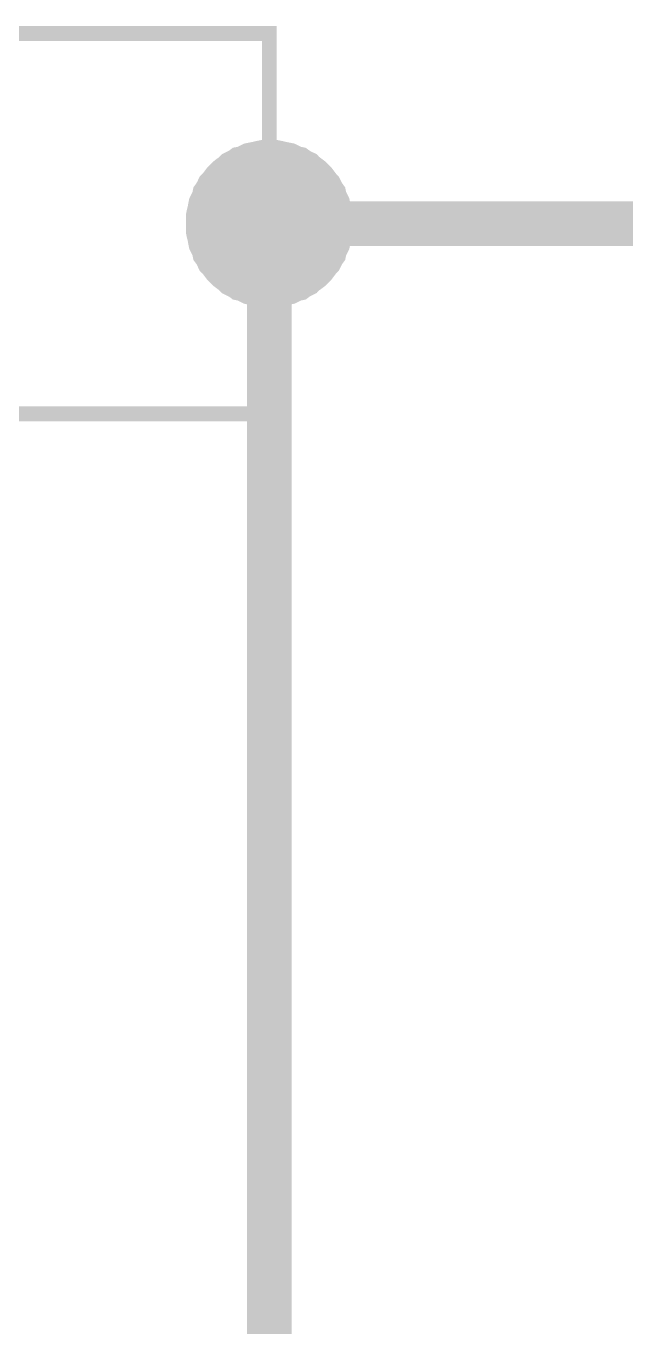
# Model space of a CAD drawing. Header units: millimetres. Extents: x 0 to 9.5, y 0 to 7.5.
# Drawn here: x 6.4359 to 6.5937, y 5.5097 to 5.8519 of the extents above; entities that cross this region are included whole.
import ezdxf

# ---------------------------------------------------------------- set-up
doc = ezdxf.new("R2010")
doc.units = ezdxf.units.MM
doc.header["$MEASUREMENT"] = 0
doc.layers.add('Sheet', color=255, linetype='Continuous')

msp = doc.modelspace()

# ---------------------------------------------------------------- linework, layer by layer
at = {"layer": 'Sheet', "const_width": 0.0039}
for points in [[(5.99982, 5.84994), (5.99982, 5.74987), (6.49988, 5.74987), (6.49988, 5.84994), (5.99982, 5.84994), (5.99982, 5.84994)], [(5.99982, 5.74987), (5.99982, 5.84994), (6.49988, 5.84994), (6.49988, 5.74987), (5.99982, 5.74987)]]:
    msp.add_lwpolyline(points, close=True, dxfattribs=at)
at = {"layer": 'Sheet'}
for points, const_width in [([(6.47987, 5.79991), (6.47987, 5.80095), (6.47987, 5.80199), (6.48008, 5.80304), (6.48029, 5.80387), (6.48049, 5.80491), (6.4807, 5.80595), (6.48112, 5.80679), (6.48154, 5.80762), (6.48174, 5.80866), (6.48237, 5.8095), (6.48279, 5.81033), (6.4832, 5.81117), (6.48383, 5.81179), (6.48445, 5.81263), (6.48508, 5.81346), (6.48571, 5.81408), (6.48633, 5.81471), (6.48716, 5.81534), (6.488, 5.81596), (6.48862, 5.81659), (6.48946, 5.817), (6.49029, 5.81742), (6.49112, 5.81805), (6.49217, 5.81825), (6.493, 5.81867), (6.49383, 5.81909), (6.49488, 5.8193), (6.49592, 5.8195), (6.49675, 5.81971), (6.49779, 5.81992), (6.49884, 5.81992), (6.49988, 5.81992)], 0.0039), ([(6.47987, 5.79991), (6.47987, 5.80095), (6.47987, 5.80199), (6.48008, 5.80304), (6.48029, 5.80387), (6.48049, 5.80491), (6.4807, 5.80595), (6.48112, 5.80679), (6.48154, 5.80762), (6.48174, 5.80866), (6.48237, 5.8095), (6.48279, 5.81033), (6.4832, 5.81117), (6.48383, 5.81179), (6.48445, 5.81263), (6.48508, 5.81346), (6.48571, 5.81408), (6.48633, 5.81471), (6.48716, 5.81534), (6.488, 5.81596), (6.48862, 5.81659), (6.48946, 5.817), (6.49029, 5.81742), (6.49112, 5.81805), (6.49217, 5.81825), (6.493, 5.81867), (6.49383, 5.81909), (6.49488, 5.8193), (6.49592, 5.8195), (6.49675, 5.81971), (6.49779, 5.81992), (6.49884, 5.81992), (6.49988, 5.81992)], 0.0039), ([(6.47987, 5.79991), (6.47987, 5.80095), (6.47987, 5.80199), (6.48008, 5.80304), (6.48029, 5.80387), (6.48049, 5.80491), (6.4807, 5.80595), (6.48112, 5.80679), (6.48154, 5.80762), (6.48174, 5.80866), (6.48237, 5.8095), (6.48279, 5.81033), (6.4832, 5.81117), (6.48383, 5.81179), (6.48445, 5.81263), (6.48508, 5.81346), (6.48571, 5.81408), (6.48633, 5.81471), (6.48716, 5.81534), (6.488, 5.81596), (6.48862, 5.81659), (6.48946, 5.817), (6.49029, 5.81742), (6.49112, 5.81805), (6.49217, 5.81825), (6.493, 5.81867), (6.49383, 5.81909), (6.49488, 5.8193), (6.49592, 5.8195), (6.49675, 5.81971), (6.49779, 5.81992), (6.49884, 5.81992), (6.49988, 5.81992)], 0.0039), ([(6.47987, 5.79991), (6.47987, 5.80095), (6.47987, 5.80199), (6.48008, 5.80304), (6.48029, 5.80387), (6.48049, 5.80491), (6.4807, 5.80595), (6.48112, 5.80679), (6.48154, 5.80762), (6.48174, 5.80866), (6.48237, 5.8095), (6.48279, 5.81033), (6.4832, 5.81117), (6.48383, 5.81179), (6.48445, 5.81263), (6.48508, 5.81346), (6.48571, 5.81408), (6.48633, 5.81471), (6.48716, 5.81534), (6.488, 5.81596), (6.48862, 5.81659), (6.48946, 5.817), (6.49029, 5.81742), (6.49112, 5.81805), (6.49217, 5.81825), (6.493, 5.81867), (6.49383, 5.81909), (6.49488, 5.8193), (6.49592, 5.8195), (6.49675, 5.81971), (6.49779, 5.81992), (6.49884, 5.81992), (6.49988, 5.81992)], 0.0039), ([(6.47987, 5.79991), (6.47987, 5.80095), (6.47987, 5.80199), (6.48008, 5.80304), (6.48029, 5.80387), (6.48049, 5.80491), (6.4807, 5.80595), (6.48112, 5.80679), (6.48154, 5.80762), (6.48174, 5.80866), (6.48237, 5.8095), (6.48279, 5.81033), (6.4832, 5.81117), (6.48383, 5.81179), (6.48445, 5.81263), (6.48508, 5.81346), (6.48571, 5.81408), (6.48633, 5.81471), (6.48716, 5.81534), (6.488, 5.81596), (6.48862, 5.81659), (6.48946, 5.817), (6.49029, 5.81742), (6.49112, 5.81805), (6.49217, 5.81825), (6.493, 5.81867), (6.49383, 5.81909), (6.49488, 5.8193), (6.49592, 5.8195), (6.49675, 5.81971), (6.49779, 5.81992), (6.49884, 5.81992), (6.49988, 5.81992)], 0.0039), ([(6.47987, 5.79991), (6.47987, 5.80095), (6.47987, 5.80199), (6.48008, 5.80304), (6.48029, 5.80387), (6.48049, 5.80491), (6.4807, 5.80595), (6.48112, 5.80679), (6.48154, 5.80762), (6.48174, 5.80866), (6.48237, 5.8095), (6.48279, 5.81033), (6.4832, 5.81117), (6.48383, 5.81179), (6.48445, 5.81263), (6.48508, 5.81346), (6.48571, 5.81408), (6.48633, 5.81471), (6.48716, 5.81534), (6.488, 5.81596), (6.48862, 5.81659), (6.48946, 5.817), (6.49029, 5.81742), (6.49112, 5.81805), (6.49217, 5.81825), (6.493, 5.81867), (6.49383, 5.81909), (6.49488, 5.8193), (6.49592, 5.8195), (6.49675, 5.81971), (6.49779, 5.81992), (6.49884, 5.81992), (6.49988, 5.81992)], 0.0039), ([(6.47987, 5.79991), (6.47987, 5.80095), (6.47987, 5.80199), (6.48008, 5.80304), (6.48029, 5.80387), (6.48049, 5.80491), (6.4807, 5.80595), (6.48112, 5.80679), (6.48154, 5.80762), (6.48174, 5.80866), (6.48237, 5.8095), (6.48279, 5.81033), (6.4832, 5.81117), (6.48383, 5.81179), (6.48445, 5.81263), (6.48508, 5.81346), (6.48571, 5.81408), (6.48633, 5.81471), (6.48716, 5.81534), (6.488, 5.81596), (6.48862, 5.81659), (6.48946, 5.817), (6.49029, 5.81742), (6.49112, 5.81805), (6.49217, 5.81825), (6.493, 5.81867), (6.49383, 5.81909), (6.49488, 5.8193), (6.49592, 5.8195), (6.49675, 5.81971), (6.49779, 5.81992), (6.49884, 5.81992), (6.49988, 5.81992)], 0.0039), ([(6.47987, 5.79991), (6.47987, 5.80095), (6.47987, 5.80199), (6.48008, 5.80304), (6.48029, 5.80387), (6.48049, 5.80491), (6.4807, 5.80595), (6.48112, 5.80679), (6.48154, 5.80762), (6.48174, 5.80866), (6.48237, 5.8095), (6.48279, 5.81033), (6.4832, 5.81117), (6.48383, 5.81179), (6.48445, 5.81263), (6.48508, 5.81346), (6.48571, 5.81408), (6.48633, 5.81471), (6.48716, 5.81534), (6.488, 5.81596), (6.48862, 5.81659), (6.48946, 5.817), (6.49029, 5.81742), (6.49112, 5.81805), (6.49217, 5.81825), (6.493, 5.81867), (6.49383, 5.81909), (6.49488, 5.8193), (6.49592, 5.8195), (6.49675, 5.81971), (6.49779, 5.81992), (6.49884, 5.81992), (6.49988, 5.81992)], 0.0039), ([(6.47987, 5.79991), (6.47987, 5.80095), (6.47987, 5.80199), (6.48008, 5.80304), (6.48029, 5.80387), (6.48049, 5.80491), (6.4807, 5.80595), (6.48112, 5.80679), (6.48154, 5.80762), (6.48174, 5.80866), (6.48237, 5.8095), (6.48279, 5.81033), (6.4832, 5.81117), (6.48383, 5.81179), (6.48445, 5.81263), (6.48508, 5.81346), (6.48571, 5.81408), (6.48633, 5.81471), (6.48716, 5.81534), (6.488, 5.81596), (6.48862, 5.81659), (6.48946, 5.817), (6.49029, 5.81742), (6.49112, 5.81805), (6.49217, 5.81825), (6.493, 5.81867), (6.49383, 5.81909), (6.49488, 5.8193), (6.49592, 5.8195), (6.49675, 5.81971), (6.49779, 5.81992), (6.49884, 5.81992), (6.49988, 5.81992)], 0.0039), ([(6.47987, 5.79991), (6.47987, 5.80095), (6.47987, 5.80199), (6.48008, 5.80304), (6.48029, 5.80387), (6.48049, 5.80491), (6.4807, 5.80595), (6.48112, 5.80679), (6.48154, 5.80762), (6.48174, 5.80866), (6.48237, 5.8095), (6.48279, 5.81033), (6.4832, 5.81117), (6.48383, 5.81179), (6.48445, 5.81263), (6.48508, 5.81346), (6.48571, 5.81408), (6.48633, 5.81471), (6.48716, 5.81534), (6.488, 5.81596), (6.48862, 5.81659), (6.48946, 5.817), (6.49029, 5.81742), (6.49112, 5.81805), (6.49217, 5.81825), (6.493, 5.81867), (6.49383, 5.81909), (6.49488, 5.8193), (6.49592, 5.8195), (6.49675, 5.81971), (6.49779, 5.81992), (6.49884, 5.81992), (6.49988, 5.81992)], 0.0039), ([(6.47987, 5.79991), (6.47987, 5.80095), (6.47987, 5.80199), (6.48008, 5.80304), (6.48029, 5.80387), (6.48049, 5.80491), (6.4807, 5.80595), (6.48112, 5.80679), (6.48154, 5.80762), (6.48174, 5.80866), (6.48237, 5.8095), (6.48279, 5.81033), (6.4832, 5.81117), (6.48383, 5.81179), (6.48445, 5.81263), (6.48508, 5.81346), (6.48571, 5.81408), (6.48633, 5.81471), (6.48716, 5.81534), (6.488, 5.81596), (6.48862, 5.81659), (6.48946, 5.817), (6.49029, 5.81742), (6.49112, 5.81805), (6.49217, 5.81825), (6.493, 5.81867), (6.49383, 5.81909), (6.49488, 5.8193), (6.49592, 5.8195), (6.49675, 5.81971), (6.49779, 5.81992), (6.49884, 5.81992), (6.49988, 5.81992)], 0.0039), ([(6.47987, 5.79991), (6.47987, 5.80095), (6.47987, 5.80199), (6.48008, 5.80304), (6.48029, 5.80387), (6.48049, 5.80491), (6.4807, 5.80595), (6.48112, 5.80679), (6.48154, 5.80762), (6.48174, 5.80866), (6.48237, 5.8095), (6.48279, 5.81033), (6.4832, 5.81117), (6.48383, 5.81179), (6.48445, 5.81263), (6.48508, 5.81346), (6.48571, 5.81408), (6.48633, 5.81471), (6.48716, 5.81534), (6.488, 5.81596), (6.48862, 5.81659), (6.48946, 5.817), (6.49029, 5.81742), (6.49112, 5.81805), (6.49217, 5.81825), (6.493, 5.81867), (6.49383, 5.81909), (6.49488, 5.8193), (6.49592, 5.8195), (6.49675, 5.81971), (6.49779, 5.81992), (6.49884, 5.81992), (6.49988, 5.81992)], 0.0039), ([(6.47987, 5.79991), (6.47987, 5.80095), (6.47987, 5.80199), (6.48008, 5.80304), (6.48029, 5.80387), (6.48049, 5.80491), (6.4807, 5.80595), (6.48112, 5.80679), (6.48154, 5.80762), (6.48174, 5.80866), (6.48237, 5.8095), (6.48279, 5.81033), (6.4832, 5.81117), (6.48383, 5.81179), (6.48445, 5.81263), (6.48508, 5.81346), (6.48571, 5.81408), (6.48633, 5.81471), (6.48716, 5.81534), (6.488, 5.81596), (6.48862, 5.81659), (6.48946, 5.817), (6.49029, 5.81742), (6.49112, 5.81805), (6.49217, 5.81825), (6.493, 5.81867), (6.49383, 5.81909), (6.49488, 5.8193), (6.49592, 5.8195), (6.49675, 5.81971), (6.49779, 5.81992), (6.49884, 5.81992), (6.49988, 5.81992)], 0.0039), ([(6.47987, 5.79991), (6.47987, 5.80095), (6.47987, 5.80199), (6.48008, 5.80304), (6.48029, 5.80387), (6.48049, 5.80491), (6.4807, 5.80595), (6.48112, 5.80679), (6.48154, 5.80762), (6.48174, 5.80866), (6.48237, 5.8095), (6.48279, 5.81033), (6.4832, 5.81117), (6.48383, 5.81179), (6.48445, 5.81263), (6.48508, 5.81346), (6.48571, 5.81408), (6.48633, 5.81471), (6.48716, 5.81534), (6.488, 5.81596), (6.48862, 5.81659), (6.48946, 5.817), (6.49029, 5.81742), (6.49112, 5.81805), (6.49217, 5.81825), (6.493, 5.81867), (6.49383, 5.81909), (6.49488, 5.8193), (6.49592, 5.8195), (6.49675, 5.81971), (6.49779, 5.81992), (6.49884, 5.81992), (6.49988, 5.81992)], 0.0039), ([(6.49988, 5.81992), (6.49988, 5.81992)], 0.0039), ([(6.49988, 5.81992), (6.50092, 5.81992), (6.50196, 5.81992), (6.50301, 5.81971), (6.50384, 5.8195), (6.50488, 5.8193), (6.50592, 5.81909), (6.50676, 5.81867), (6.50759, 5.81825), (6.50863, 5.81805), (6.50947, 5.81742), (6.5103, 5.817), (6.51114, 5.81659), (6.51176, 5.81596), (6.51259, 5.81534), (6.51343, 5.81471), (6.51405, 5.81408), (6.51468, 5.81346), (6.5153, 5.81263), (6.51593, 5.81179), (6.51655, 5.81117), (6.51697, 5.81033), (6.51739, 5.8095), (6.51801, 5.80866), (6.51822, 5.80762), (6.51864, 5.80679), (6.51906, 5.80595), (6.51926, 5.80491), (6.51947, 5.80387), (6.51968, 5.80304), (6.51989, 5.80199), (6.51989, 5.80095), (6.51989, 5.79991)], 0.0039), ([(6.49988, 5.81992), (6.49988, 5.81992)], 0.0039), ([(6.49988, 5.81992), (6.50092, 5.81992), (6.50196, 5.81992), (6.50301, 5.81971), (6.50384, 5.8195), (6.50488, 5.8193), (6.50592, 5.81909), (6.50676, 5.81867), (6.50759, 5.81825), (6.50863, 5.81805), (6.50947, 5.81742), (6.5103, 5.817), (6.51114, 5.81659), (6.51176, 5.81596), (6.51259, 5.81534), (6.51343, 5.81471), (6.51405, 5.81408), (6.51468, 5.81346), (6.5153, 5.81263), (6.51593, 5.81179), (6.51655, 5.81117), (6.51697, 5.81033), (6.51739, 5.8095), (6.51801, 5.80866), (6.51822, 5.80762), (6.51864, 5.80679), (6.51906, 5.80595), (6.51926, 5.80491), (6.51947, 5.80387), (6.51968, 5.80304), (6.51989, 5.80199), (6.51989, 5.80095), (6.51989, 5.79991)], 0.0039), ([(6.49988, 5.81992), (6.49988, 5.81992)], 0.0039), ([(6.49988, 5.81992), (6.50092, 5.81992), (6.50196, 5.81992), (6.50301, 5.81971), (6.50384, 5.8195), (6.50488, 5.8193), (6.50592, 5.81909), (6.50676, 5.81867), (6.50759, 5.81825), (6.50863, 5.81805), (6.50947, 5.81742), (6.5103, 5.817), (6.51114, 5.81659), (6.51176, 5.81596), (6.51259, 5.81534), (6.51343, 5.81471), (6.51405, 5.81408), (6.51468, 5.81346), (6.5153, 5.81263), (6.51593, 5.81179), (6.51655, 5.81117), (6.51697, 5.81033), (6.51739, 5.8095), (6.51801, 5.80866), (6.51822, 5.80762), (6.51864, 5.80679), (6.51906, 5.80595), (6.51926, 5.80491), (6.51947, 5.80387), (6.51968, 5.80304), (6.51989, 5.80199), (6.51989, 5.80095), (6.51989, 5.79991)], 0.0039), ([(6.49988, 5.81992), (6.49988, 5.81992)], 0.0039), ([(6.49988, 5.81992), (6.50092, 5.81992), (6.50196, 5.81992), (6.50301, 5.81971), (6.50384, 5.8195), (6.50488, 5.8193), (6.50592, 5.81909), (6.50676, 5.81867), (6.50759, 5.81825), (6.50863, 5.81805), (6.50947, 5.81742), (6.5103, 5.817), (6.51114, 5.81659), (6.51176, 5.81596), (6.51259, 5.81534), (6.51343, 5.81471), (6.51405, 5.81408), (6.51468, 5.81346), (6.5153, 5.81263), (6.51593, 5.81179), (6.51655, 5.81117), (6.51697, 5.81033), (6.51739, 5.8095), (6.51801, 5.80866), (6.51822, 5.80762), (6.51864, 5.80679), (6.51906, 5.80595), (6.51926, 5.80491), (6.51947, 5.80387), (6.51968, 5.80304), (6.51989, 5.80199), (6.51989, 5.80095), (6.51989, 5.79991)], 0.0039), ([(6.49988, 5.81992), (6.49988, 5.81992)], 0.0039), ([(6.49988, 5.81992), (6.50092, 5.81992), (6.50196, 5.81992), (6.50301, 5.81971), (6.50384, 5.8195), (6.50488, 5.8193), (6.50592, 5.81909), (6.50676, 5.81867), (6.50759, 5.81825), (6.50863, 5.81805), (6.50947, 5.81742), (6.5103, 5.817), (6.51114, 5.81659), (6.51176, 5.81596), (6.51259, 5.81534), (6.51343, 5.81471), (6.51405, 5.81408), (6.51468, 5.81346), (6.5153, 5.81263), (6.51593, 5.81179), (6.51655, 5.81117), (6.51697, 5.81033), (6.51739, 5.8095), (6.51801, 5.80866), (6.51822, 5.80762), (6.51864, 5.80679), (6.51906, 5.80595), (6.51926, 5.80491), (6.51947, 5.80387), (6.51968, 5.80304), (6.51989, 5.80199), (6.51989, 5.80095), (6.51989, 5.79991)], 0.0039), ([(6.49988, 5.81992), (6.49988, 5.81992)], 0.0039), ([(6.49988, 5.81992), (6.50092, 5.81992), (6.50196, 5.81992), (6.50301, 5.81971), (6.50384, 5.8195), (6.50488, 5.8193), (6.50592, 5.81909), (6.50676, 5.81867), (6.50759, 5.81825), (6.50863, 5.81805), (6.50947, 5.81742), (6.5103, 5.817), (6.51114, 5.81659), (6.51176, 5.81596), (6.51259, 5.81534), (6.51343, 5.81471), (6.51405, 5.81408), (6.51468, 5.81346), (6.5153, 5.81263), (6.51593, 5.81179), (6.51655, 5.81117), (6.51697, 5.81033), (6.51739, 5.8095), (6.51801, 5.80866), (6.51822, 5.80762), (6.51864, 5.80679), (6.51906, 5.80595), (6.51926, 5.80491), (6.51947, 5.80387), (6.51968, 5.80304), (6.51989, 5.80199), (6.51989, 5.80095), (6.51989, 5.79991)], 0.0039), ([(6.49988, 5.81992), (6.49988, 5.81992)], 0.0039), ([(6.49988, 5.81992), (6.50092, 5.81992), (6.50196, 5.81992), (6.50301, 5.81971), (6.50384, 5.8195), (6.50488, 5.8193), (6.50592, 5.81909), (6.50676, 5.81867), (6.50759, 5.81825), (6.50863, 5.81805), (6.50947, 5.81742), (6.5103, 5.817), (6.51114, 5.81659), (6.51176, 5.81596), (6.51259, 5.81534), (6.51343, 5.81471), (6.51405, 5.81408), (6.51468, 5.81346), (6.5153, 5.81263), (6.51593, 5.81179), (6.51655, 5.81117), (6.51697, 5.81033), (6.51739, 5.8095), (6.51801, 5.80866), (6.51822, 5.80762), (6.51864, 5.80679), (6.51906, 5.80595), (6.51926, 5.80491), (6.51947, 5.80387), (6.51968, 5.80304), (6.51989, 5.80199), (6.51989, 5.80095), (6.51989, 5.79991)], 0.0039), ([(6.49988, 5.81992), (6.49988, 5.81992)], 0.0039), ([(6.49988, 5.81992), (6.50092, 5.81992), (6.50196, 5.81992), (6.50301, 5.81971), (6.50384, 5.8195), (6.50488, 5.8193), (6.50592, 5.81909), (6.50676, 5.81867), (6.50759, 5.81825), (6.50863, 5.81805), (6.50947, 5.81742), (6.5103, 5.817), (6.51114, 5.81659), (6.51176, 5.81596), (6.51259, 5.81534), (6.51343, 5.81471), (6.51405, 5.81408), (6.51468, 5.81346), (6.5153, 5.81263), (6.51593, 5.81179), (6.51655, 5.81117), (6.51697, 5.81033), (6.51739, 5.8095), (6.51801, 5.80866), (6.51822, 5.80762), (6.51864, 5.80679), (6.51906, 5.80595), (6.51926, 5.80491), (6.51947, 5.80387), (6.51968, 5.80304), (6.51989, 5.80199), (6.51989, 5.80095), (6.51989, 5.79991)], 0.0039), ([(6.49988, 5.81992), (6.49988, 5.81992)], 0.0039), ([(6.49988, 5.81992), (6.50092, 5.81992), (6.50196, 5.81992), (6.50301, 5.81971), (6.50384, 5.8195), (6.50488, 5.8193), (6.50592, 5.81909), (6.50676, 5.81867), (6.50759, 5.81825), (6.50863, 5.81805), (6.50947, 5.81742), (6.5103, 5.817), (6.51114, 5.81659), (6.51176, 5.81596), (6.51259, 5.81534), (6.51343, 5.81471), (6.51405, 5.81408), (6.51468, 5.81346), (6.5153, 5.81263), (6.51593, 5.81179), (6.51655, 5.81117), (6.51697, 5.81033), (6.51739, 5.8095), (6.51801, 5.80866), (6.51822, 5.80762), (6.51864, 5.80679), (6.51906, 5.80595), (6.51926, 5.80491), (6.51947, 5.80387), (6.51968, 5.80304), (6.51989, 5.80199), (6.51989, 5.80095), (6.51989, 5.79991)], 0.0039), ([(6.49988, 5.81992), (6.49988, 5.81992)], 0.0039), ([(6.49988, 5.81992), (6.50092, 5.81992), (6.50196, 5.81992), (6.50301, 5.81971), (6.50384, 5.8195), (6.50488, 5.8193), (6.50592, 5.81909), (6.50676, 5.81867), (6.50759, 5.81825), (6.50863, 5.81805), (6.50947, 5.81742), (6.5103, 5.817), (6.51114, 5.81659), (6.51176, 5.81596), (6.51259, 5.81534), (6.51343, 5.81471), (6.51405, 5.81408), (6.51468, 5.81346), (6.5153, 5.81263), (6.51593, 5.81179), (6.51655, 5.81117), (6.51697, 5.81033), (6.51739, 5.8095), (6.51801, 5.80866), (6.51822, 5.80762), (6.51864, 5.80679), (6.51906, 5.80595), (6.51926, 5.80491), (6.51947, 5.80387), (6.51968, 5.80304), (6.51989, 5.80199), (6.51989, 5.80095), (6.51989, 5.79991)], 0.0039), ([(6.49988, 5.81992), (6.49988, 5.81992)], 0.0039), ([(6.49988, 5.81992), (6.50092, 5.81992), (6.50196, 5.81992), (6.50301, 5.81971), (6.50384, 5.8195), (6.50488, 5.8193), (6.50592, 5.81909), (6.50676, 5.81867), (6.50759, 5.81825), (6.50863, 5.81805), (6.50947, 5.81742), (6.5103, 5.817), (6.51114, 5.81659), (6.51176, 5.81596), (6.51259, 5.81534), (6.51343, 5.81471), (6.51405, 5.81408), (6.51468, 5.81346), (6.5153, 5.81263), (6.51593, 5.81179), (6.51655, 5.81117), (6.51697, 5.81033), (6.51739, 5.8095), (6.51801, 5.80866), (6.51822, 5.80762), (6.51864, 5.80679), (6.51906, 5.80595), (6.51926, 5.80491), (6.51947, 5.80387), (6.51968, 5.80304), (6.51989, 5.80199), (6.51989, 5.80095), (6.51989, 5.79991)], 0.0039), ([(6.49988, 5.81992), (6.49988, 5.81992)], 0.0039), ([(6.49988, 5.81992), (6.50092, 5.81992), (6.50196, 5.81992), (6.50301, 5.81971), (6.50384, 5.8195), (6.50488, 5.8193), (6.50592, 5.81909), (6.50676, 5.81867), (6.50759, 5.81825), (6.50863, 5.81805), (6.50947, 5.81742), (6.5103, 5.817), (6.51114, 5.81659), (6.51176, 5.81596), (6.51259, 5.81534), (6.51343, 5.81471), (6.51405, 5.81408), (6.51468, 5.81346), (6.5153, 5.81263), (6.51593, 5.81179), (6.51655, 5.81117), (6.51697, 5.81033), (6.51739, 5.8095), (6.51801, 5.80866), (6.51822, 5.80762), (6.51864, 5.80679), (6.51906, 5.80595), (6.51926, 5.80491), (6.51947, 5.80387), (6.51968, 5.80304), (6.51989, 5.80199), (6.51989, 5.80095), (6.51989, 5.79991)], 0.0039), ([(6.49988, 5.81992), (6.49988, 5.81992)], 0.0039), ([(6.49988, 5.81992), (6.50092, 5.81992), (6.50196, 5.81992), (6.50301, 5.81971), (6.50384, 5.8195), (6.50488, 5.8193), (6.50592, 5.81909), (6.50676, 5.81867), (6.50759, 5.81825), (6.50863, 5.81805), (6.50947, 5.81742), (6.5103, 5.817), (6.51114, 5.81659), (6.51176, 5.81596), (6.51259, 5.81534), (6.51343, 5.81471), (6.51405, 5.81408), (6.51468, 5.81346), (6.5153, 5.81263), (6.51593, 5.81179), (6.51655, 5.81117), (6.51697, 5.81033), (6.51739, 5.8095), (6.51801, 5.80866), (6.51822, 5.80762), (6.51864, 5.80679), (6.51906, 5.80595), (6.51926, 5.80491), (6.51947, 5.80387), (6.51968, 5.80304), (6.51989, 5.80199), (6.51989, 5.80095), (6.51989, 5.79991)], 0.0039), ([(6.49988, 5.81992), (6.49988, 5.81992)], 0.0039), ([(6.49988, 5.81992), (6.50092, 5.81992), (6.50196, 5.81992), (6.50301, 5.81971), (6.50384, 5.8195), (6.50488, 5.8193), (6.50592, 5.81909), (6.50676, 5.81867), (6.50759, 5.81825), (6.50863, 5.81805), (6.50947, 5.81742), (6.5103, 5.817), (6.51114, 5.81659), (6.51176, 5.81596), (6.51259, 5.81534), (6.51343, 5.81471), (6.51405, 5.81408), (6.51468, 5.81346), (6.5153, 5.81263), (6.51593, 5.81179), (6.51655, 5.81117), (6.51697, 5.81033), (6.51739, 5.8095), (6.51801, 5.80866), (6.51822, 5.80762), (6.51864, 5.80679), (6.51906, 5.80595), (6.51926, 5.80491), (6.51947, 5.80387), (6.51968, 5.80304), (6.51989, 5.80199), (6.51989, 5.80095), (6.51989, 5.79991)], 0.0039), ([(6.59993, 5.79991), (6.49988, 5.79991)], 0.0118), ([(6.49988, 5.79991), (6.49988, 5.19992), (6.59993, 5.19992)], 0.0118), ([(6.49988, 5.77989), (6.49884, 5.77989), (6.49779, 5.77989), (6.49675, 5.7801), (6.49592, 5.78031), (6.49488, 5.78052), (6.49383, 5.78073), (6.493, 5.78115), (6.49217, 5.78156), (6.49112, 5.78177), (6.49029, 5.7824), (6.48946, 5.78281), (6.48862, 5.78323), (6.488, 5.78386), (6.48716, 5.78448), (6.48633, 5.78511), (6.48571, 5.78573), (6.48508, 5.78636), (6.48445, 5.78719), (6.48383, 5.78803), (6.4832, 5.78865), (6.48279, 5.78948), (6.48237, 5.79032), (6.48174, 5.79115), (6.48154, 5.79219), (6.48112, 5.79303), (6.4807, 5.79386), (6.48049, 5.7949), (6.48029, 5.79595), (6.48008, 5.79678), (6.47987, 5.79782), (6.47987, 5.79887), (6.47987, 5.79991)], 0.0039), ([(6.47987, 5.79991), (6.47987, 5.79991)], 0.0039), ([(6.49988, 5.77989), (6.49884, 5.77989), (6.49779, 5.77989), (6.49675, 5.7801), (6.49592, 5.78031), (6.49488, 5.78052), (6.49383, 5.78073), (6.493, 5.78115), (6.49217, 5.78156), (6.49112, 5.78177), (6.49029, 5.7824), (6.48946, 5.78281), (6.48862, 5.78323), (6.488, 5.78386), (6.48716, 5.78448), (6.48633, 5.78511), (6.48571, 5.78573), (6.48508, 5.78636), (6.48445, 5.78719), (6.48383, 5.78803), (6.4832, 5.78865), (6.48279, 5.78948), (6.48237, 5.79032), (6.48174, 5.79115), (6.48154, 5.79219), (6.48112, 5.79303), (6.4807, 5.79386), (6.48049, 5.7949), (6.48029, 5.79595), (6.48008, 5.79678), (6.47987, 5.79782), (6.47987, 5.79887), (6.47987, 5.79991)], 0.0039), ([(6.47987, 5.79991), (6.47987, 5.79991)], 0.0039), ([(6.49988, 5.77989), (6.49884, 5.77989), (6.49779, 5.77989), (6.49675, 5.7801), (6.49592, 5.78031), (6.49488, 5.78052), (6.49383, 5.78073), (6.493, 5.78115), (6.49217, 5.78156), (6.49112, 5.78177), (6.49029, 5.7824), (6.48946, 5.78281), (6.48862, 5.78323), (6.488, 5.78386), (6.48716, 5.78448), (6.48633, 5.78511), (6.48571, 5.78573), (6.48508, 5.78636), (6.48445, 5.78719), (6.48383, 5.78803), (6.4832, 5.78865), (6.48279, 5.78948), (6.48237, 5.79032), (6.48174, 5.79115), (6.48154, 5.79219), (6.48112, 5.79303), (6.4807, 5.79386), (6.48049, 5.7949), (6.48029, 5.79595), (6.48008, 5.79678), (6.47987, 5.79782), (6.47987, 5.79887), (6.47987, 5.79991)], 0.0039), ([(6.47987, 5.79991), (6.47987, 5.79991)], 0.0039), ([(6.49988, 5.77989), (6.49884, 5.77989), (6.49779, 5.77989), (6.49675, 5.7801), (6.49592, 5.78031), (6.49488, 5.78052), (6.49383, 5.78073), (6.493, 5.78115), (6.49217, 5.78156), (6.49112, 5.78177), (6.49029, 5.7824), (6.48946, 5.78281), (6.48862, 5.78323), (6.488, 5.78386), (6.48716, 5.78448), (6.48633, 5.78511), (6.48571, 5.78573), (6.48508, 5.78636), (6.48445, 5.78719), (6.48383, 5.78803), (6.4832, 5.78865), (6.48279, 5.78948), (6.48237, 5.79032), (6.48174, 5.79115), (6.48154, 5.79219), (6.48112, 5.79303), (6.4807, 5.79386), (6.48049, 5.7949), (6.48029, 5.79595), (6.48008, 5.79678), (6.47987, 5.79782), (6.47987, 5.79887), (6.47987, 5.79991)], 0.0039), ([(6.47987, 5.79991), (6.47987, 5.79991)], 0.0039), ([(6.49988, 5.77989), (6.49884, 5.77989), (6.49779, 5.77989), (6.49675, 5.7801), (6.49592, 5.78031), (6.49488, 5.78052), (6.49383, 5.78073), (6.493, 5.78115), (6.49217, 5.78156), (6.49112, 5.78177), (6.49029, 5.7824), (6.48946, 5.78281), (6.48862, 5.78323), (6.488, 5.78386), (6.48716, 5.78448), (6.48633, 5.78511), (6.48571, 5.78573), (6.48508, 5.78636), (6.48445, 5.78719), (6.48383, 5.78803), (6.4832, 5.78865), (6.48279, 5.78948), (6.48237, 5.79032), (6.48174, 5.79115), (6.48154, 5.79219), (6.48112, 5.79303), (6.4807, 5.79386), (6.48049, 5.7949), (6.48029, 5.79595), (6.48008, 5.79678), (6.47987, 5.79782), (6.47987, 5.79887), (6.47987, 5.79991)], 0.0039), ([(6.47987, 5.79991), (6.47987, 5.79991)], 0.0039), ([(6.49988, 5.77989), (6.49884, 5.77989), (6.49779, 5.77989), (6.49675, 5.7801), (6.49592, 5.78031), (6.49488, 5.78052), (6.49383, 5.78073), (6.493, 5.78115), (6.49217, 5.78156), (6.49112, 5.78177), (6.49029, 5.7824), (6.48946, 5.78281), (6.48862, 5.78323), (6.488, 5.78386), (6.48716, 5.78448), (6.48633, 5.78511), (6.48571, 5.78573), (6.48508, 5.78636), (6.48445, 5.78719), (6.48383, 5.78803), (6.4832, 5.78865), (6.48279, 5.78948), (6.48237, 5.79032), (6.48174, 5.79115), (6.48154, 5.79219), (6.48112, 5.79303), (6.4807, 5.79386), (6.48049, 5.7949), (6.48029, 5.79595), (6.48008, 5.79678), (6.47987, 5.79782), (6.47987, 5.79887), (6.47987, 5.79991)], 0.0039), ([(6.47987, 5.79991), (6.47987, 5.79991)], 0.0039), ([(6.49988, 5.77989), (6.49884, 5.77989), (6.49779, 5.77989), (6.49675, 5.7801), (6.49592, 5.78031), (6.49488, 5.78052), (6.49383, 5.78073), (6.493, 5.78115), (6.49217, 5.78156), (6.49112, 5.78177), (6.49029, 5.7824), (6.48946, 5.78281), (6.48862, 5.78323), (6.488, 5.78386), (6.48716, 5.78448), (6.48633, 5.78511), (6.48571, 5.78573), (6.48508, 5.78636), (6.48445, 5.78719), (6.48383, 5.78803), (6.4832, 5.78865), (6.48279, 5.78948), (6.48237, 5.79032), (6.48174, 5.79115), (6.48154, 5.79219), (6.48112, 5.79303), (6.4807, 5.79386), (6.48049, 5.7949), (6.48029, 5.79595), (6.48008, 5.79678), (6.47987, 5.79782), (6.47987, 5.79887), (6.47987, 5.79991)], 0.0039), ([(6.47987, 5.79991), (6.47987, 5.79991)], 0.0039), ([(6.49988, 5.77989), (6.49884, 5.77989), (6.49779, 5.77989), (6.49675, 5.7801), (6.49592, 5.78031), (6.49488, 5.78052), (6.49383, 5.78073), (6.493, 5.78115), (6.49217, 5.78156), (6.49112, 5.78177), (6.49029, 5.7824), (6.48946, 5.78281), (6.48862, 5.78323), (6.488, 5.78386), (6.48716, 5.78448), (6.48633, 5.78511), (6.48571, 5.78573), (6.48508, 5.78636), (6.48445, 5.78719), (6.48383, 5.78803), (6.4832, 5.78865), (6.48279, 5.78948), (6.48237, 5.79032), (6.48174, 5.79115), (6.48154, 5.79219), (6.48112, 5.79303), (6.4807, 5.79386), (6.48049, 5.7949), (6.48029, 5.79595), (6.48008, 5.79678), (6.47987, 5.79782), (6.47987, 5.79887), (6.47987, 5.79991)], 0.0039), ([(6.47987, 5.79991), (6.47987, 5.79991)], 0.0039), ([(6.49988, 5.77989), (6.49884, 5.77989), (6.49779, 5.77989), (6.49675, 5.7801), (6.49592, 5.78031), (6.49488, 5.78052), (6.49383, 5.78073), (6.493, 5.78115), (6.49217, 5.78156), (6.49112, 5.78177), (6.49029, 5.7824), (6.48946, 5.78281), (6.48862, 5.78323), (6.488, 5.78386), (6.48716, 5.78448), (6.48633, 5.78511), (6.48571, 5.78573), (6.48508, 5.78636), (6.48445, 5.78719), (6.48383, 5.78803), (6.4832, 5.78865), (6.48279, 5.78948), (6.48237, 5.79032), (6.48174, 5.79115), (6.48154, 5.79219), (6.48112, 5.79303), (6.4807, 5.79386), (6.48049, 5.7949), (6.48029, 5.79595), (6.48008, 5.79678), (6.47987, 5.79782), (6.47987, 5.79887), (6.47987, 5.79991)], 0.0039), ([(6.47987, 5.79991), (6.47987, 5.79991)], 0.0039), ([(6.49988, 5.77989), (6.49884, 5.77989), (6.49779, 5.77989), (6.49675, 5.7801), (6.49592, 5.78031), (6.49488, 5.78052), (6.49383, 5.78073), (6.493, 5.78115), (6.49217, 5.78156), (6.49112, 5.78177), (6.49029, 5.7824), (6.48946, 5.78281), (6.48862, 5.78323), (6.488, 5.78386), (6.48716, 5.78448), (6.48633, 5.78511), (6.48571, 5.78573), (6.48508, 5.78636), (6.48445, 5.78719), (6.48383, 5.78803), (6.4832, 5.78865), (6.48279, 5.78948), (6.48237, 5.79032), (6.48174, 5.79115), (6.48154, 5.79219), (6.48112, 5.79303), (6.4807, 5.79386), (6.48049, 5.7949), (6.48029, 5.79595), (6.48008, 5.79678), (6.47987, 5.79782), (6.47987, 5.79887), (6.47987, 5.79991)], 0.0039), ([(6.47987, 5.79991), (6.47987, 5.79991)], 0.0039), ([(6.49988, 5.77989), (6.49884, 5.77989), (6.49779, 5.77989), (6.49675, 5.7801), (6.49592, 5.78031), (6.49488, 5.78052), (6.49383, 5.78073), (6.493, 5.78115), (6.49217, 5.78156), (6.49112, 5.78177), (6.49029, 5.7824), (6.48946, 5.78281), (6.48862, 5.78323), (6.488, 5.78386), (6.48716, 5.78448), (6.48633, 5.78511), (6.48571, 5.78573), (6.48508, 5.78636), (6.48445, 5.78719), (6.48383, 5.78803), (6.4832, 5.78865), (6.48279, 5.78948), (6.48237, 5.79032), (6.48174, 5.79115), (6.48154, 5.79219), (6.48112, 5.79303), (6.4807, 5.79386), (6.48049, 5.7949), (6.48029, 5.79595), (6.48008, 5.79678), (6.47987, 5.79782), (6.47987, 5.79887), (6.47987, 5.79991)], 0.0039), ([(6.47987, 5.79991), (6.47987, 5.79991)], 0.0039), ([(6.49988, 5.77989), (6.49884, 5.77989), (6.49779, 5.77989), (6.49675, 5.7801), (6.49592, 5.78031), (6.49488, 5.78052), (6.49383, 5.78073), (6.493, 5.78115), (6.49217, 5.78156), (6.49112, 5.78177), (6.49029, 5.7824), (6.48946, 5.78281), (6.48862, 5.78323), (6.488, 5.78386), (6.48716, 5.78448), (6.48633, 5.78511), (6.48571, 5.78573), (6.48508, 5.78636), (6.48445, 5.78719), (6.48383, 5.78803), (6.4832, 5.78865), (6.48279, 5.78948), (6.48237, 5.79032), (6.48174, 5.79115), (6.48154, 5.79219), (6.48112, 5.79303), (6.4807, 5.79386), (6.48049, 5.7949), (6.48029, 5.79595), (6.48008, 5.79678), (6.47987, 5.79782), (6.47987, 5.79887), (6.47987, 5.79991)], 0.0039), ([(6.47987, 5.79991), (6.47987, 5.79991)], 0.0039), ([(6.49988, 5.77989), (6.49884, 5.77989), (6.49779, 5.77989), (6.49675, 5.7801), (6.49592, 5.78031), (6.49488, 5.78052), (6.49383, 5.78073), (6.493, 5.78115), (6.49217, 5.78156), (6.49112, 5.78177), (6.49029, 5.7824), (6.48946, 5.78281), (6.48862, 5.78323), (6.488, 5.78386), (6.48716, 5.78448), (6.48633, 5.78511), (6.48571, 5.78573), (6.48508, 5.78636), (6.48445, 5.78719), (6.48383, 5.78803), (6.4832, 5.78865), (6.48279, 5.78948), (6.48237, 5.79032), (6.48174, 5.79115), (6.48154, 5.79219), (6.48112, 5.79303), (6.4807, 5.79386), (6.48049, 5.7949), (6.48029, 5.79595), (6.48008, 5.79678), (6.47987, 5.79782), (6.47987, 5.79887), (6.47987, 5.79991)], 0.0039), ([(6.47987, 5.79991), (6.47987, 5.79991)], 0.0039), ([(6.49988, 5.77989), (6.49884, 5.77989), (6.49779, 5.77989), (6.49675, 5.7801), (6.49592, 5.78031), (6.49488, 5.78052), (6.49383, 5.78073), (6.493, 5.78115), (6.49217, 5.78156), (6.49112, 5.78177), (6.49029, 5.7824), (6.48946, 5.78281), (6.48862, 5.78323), (6.488, 5.78386), (6.48716, 5.78448), (6.48633, 5.78511), (6.48571, 5.78573), (6.48508, 5.78636), (6.48445, 5.78719), (6.48383, 5.78803), (6.4832, 5.78865), (6.48279, 5.78948), (6.48237, 5.79032), (6.48174, 5.79115), (6.48154, 5.79219), (6.48112, 5.79303), (6.4807, 5.79386), (6.48049, 5.7949), (6.48029, 5.79595), (6.48008, 5.79678), (6.47987, 5.79782), (6.47987, 5.79887), (6.47987, 5.79991)], 0.0039), ([(6.47987, 5.79991), (6.47987, 5.79991)], 0.0039), ([(6.51989, 5.79991), (6.51989, 5.79887), (6.51989, 5.79782), (6.51968, 5.79678), (6.51947, 5.79595), (6.51926, 5.7949), (6.51906, 5.79386), (6.51864, 5.79303), (6.51822, 5.79219), (6.51801, 5.79115), (6.51739, 5.79032), (6.51697, 5.78948), (6.51655, 5.78865), (6.51593, 5.78803), (6.5153, 5.78719), (6.51468, 5.78636), (6.51405, 5.78573), (6.51343, 5.78511), (6.51259, 5.78448), (6.51176, 5.78386), (6.51114, 5.78323), (6.5103, 5.78281), (6.50947, 5.7824), (6.50863, 5.78177), (6.50759, 5.78156), (6.50676, 5.78115), (6.50592, 5.78073), (6.50488, 5.78052), (6.50384, 5.78031), (6.50301, 5.7801), (6.50196, 5.77989), (6.50092, 5.77989), (6.49988, 5.77989)], 0.0039), ([(6.51989, 5.79991), (6.51989, 5.79887), (6.51989, 5.79782), (6.51968, 5.79678), (6.51947, 5.79595), (6.51926, 5.7949), (6.51906, 5.79386), (6.51864, 5.79303), (6.51822, 5.79219), (6.51801, 5.79115), (6.51739, 5.79032), (6.51697, 5.78948), (6.51655, 5.78865), (6.51593, 5.78803), (6.5153, 5.78719), (6.51468, 5.78636), (6.51405, 5.78573), (6.51343, 5.78511), (6.51259, 5.78448), (6.51176, 5.78386), (6.51114, 5.78323), (6.5103, 5.78281), (6.50947, 5.7824), (6.50863, 5.78177), (6.50759, 5.78156), (6.50676, 5.78115), (6.50592, 5.78073), (6.50488, 5.78052), (6.50384, 5.78031), (6.50301, 5.7801), (6.50196, 5.77989), (6.50092, 5.77989), (6.49988, 5.77989)], 0.0039), ([(6.51989, 5.79991), (6.51989, 5.79887), (6.51989, 5.79782), (6.51968, 5.79678), (6.51947, 5.79595), (6.51926, 5.7949), (6.51906, 5.79386), (6.51864, 5.79303), (6.51822, 5.79219), (6.51801, 5.79115), (6.51739, 5.79032), (6.51697, 5.78948), (6.51655, 5.78865), (6.51593, 5.78803), (6.5153, 5.78719), (6.51468, 5.78636), (6.51405, 5.78573), (6.51343, 5.78511), (6.51259, 5.78448), (6.51176, 5.78386), (6.51114, 5.78323), (6.5103, 5.78281), (6.50947, 5.7824), (6.50863, 5.78177), (6.50759, 5.78156), (6.50676, 5.78115), (6.50592, 5.78073), (6.50488, 5.78052), (6.50384, 5.78031), (6.50301, 5.7801), (6.50196, 5.77989), (6.50092, 5.77989), (6.49988, 5.77989)], 0.0039), ([(6.51989, 5.79991), (6.51989, 5.79887), (6.51989, 5.79782), (6.51968, 5.79678), (6.51947, 5.79595), (6.51926, 5.7949), (6.51906, 5.79386), (6.51864, 5.79303), (6.51822, 5.79219), (6.51801, 5.79115), (6.51739, 5.79032), (6.51697, 5.78948), (6.51655, 5.78865), (6.51593, 5.78803), (6.5153, 5.78719), (6.51468, 5.78636), (6.51405, 5.78573), (6.51343, 5.78511), (6.51259, 5.78448), (6.51176, 5.78386), (6.51114, 5.78323), (6.5103, 5.78281), (6.50947, 5.7824), (6.50863, 5.78177), (6.50759, 5.78156), (6.50676, 5.78115), (6.50592, 5.78073), (6.50488, 5.78052), (6.50384, 5.78031), (6.50301, 5.7801), (6.50196, 5.77989), (6.50092, 5.77989), (6.49988, 5.77989)], 0.0039), ([(6.51989, 5.79991), (6.51989, 5.79887), (6.51989, 5.79782), (6.51968, 5.79678), (6.51947, 5.79595), (6.51926, 5.7949), (6.51906, 5.79386), (6.51864, 5.79303), (6.51822, 5.79219), (6.51801, 5.79115), (6.51739, 5.79032), (6.51697, 5.78948), (6.51655, 5.78865), (6.51593, 5.78803), (6.5153, 5.78719), (6.51468, 5.78636), (6.51405, 5.78573), (6.51343, 5.78511), (6.51259, 5.78448), (6.51176, 5.78386), (6.51114, 5.78323), (6.5103, 5.78281), (6.50947, 5.7824), (6.50863, 5.78177), (6.50759, 5.78156), (6.50676, 5.78115), (6.50592, 5.78073), (6.50488, 5.78052), (6.50384, 5.78031), (6.50301, 5.7801), (6.50196, 5.77989), (6.50092, 5.77989), (6.49988, 5.77989)], 0.0039), ([(6.51989, 5.79991), (6.51989, 5.79887), (6.51989, 5.79782), (6.51968, 5.79678), (6.51947, 5.79595), (6.51926, 5.7949), (6.51906, 5.79386), (6.51864, 5.79303), (6.51822, 5.79219), (6.51801, 5.79115), (6.51739, 5.79032), (6.51697, 5.78948), (6.51655, 5.78865), (6.51593, 5.78803), (6.5153, 5.78719), (6.51468, 5.78636), (6.51405, 5.78573), (6.51343, 5.78511), (6.51259, 5.78448), (6.51176, 5.78386), (6.51114, 5.78323), (6.5103, 5.78281), (6.50947, 5.7824), (6.50863, 5.78177), (6.50759, 5.78156), (6.50676, 5.78115), (6.50592, 5.78073), (6.50488, 5.78052), (6.50384, 5.78031), (6.50301, 5.7801), (6.50196, 5.77989), (6.50092, 5.77989), (6.49988, 5.77989)], 0.0039), ([(6.51989, 5.79991), (6.51989, 5.79887), (6.51989, 5.79782), (6.51968, 5.79678), (6.51947, 5.79595), (6.51926, 5.7949), (6.51906, 5.79386), (6.51864, 5.79303), (6.51822, 5.79219), (6.51801, 5.79115), (6.51739, 5.79032), (6.51697, 5.78948), (6.51655, 5.78865), (6.51593, 5.78803), (6.5153, 5.78719), (6.51468, 5.78636), (6.51405, 5.78573), (6.51343, 5.78511), (6.51259, 5.78448), (6.51176, 5.78386), (6.51114, 5.78323), (6.5103, 5.78281), (6.50947, 5.7824), (6.50863, 5.78177), (6.50759, 5.78156), (6.50676, 5.78115), (6.50592, 5.78073), (6.50488, 5.78052), (6.50384, 5.78031), (6.50301, 5.7801), (6.50196, 5.77989), (6.50092, 5.77989), (6.49988, 5.77989)], 0.0039), ([(6.51989, 5.79991), (6.51989, 5.79887), (6.51989, 5.79782), (6.51968, 5.79678), (6.51947, 5.79595), (6.51926, 5.7949), (6.51906, 5.79386), (6.51864, 5.79303), (6.51822, 5.79219), (6.51801, 5.79115), (6.51739, 5.79032), (6.51697, 5.78948), (6.51655, 5.78865), (6.51593, 5.78803), (6.5153, 5.78719), (6.51468, 5.78636), (6.51405, 5.78573), (6.51343, 5.78511), (6.51259, 5.78448), (6.51176, 5.78386), (6.51114, 5.78323), (6.5103, 5.78281), (6.50947, 5.7824), (6.50863, 5.78177), (6.50759, 5.78156), (6.50676, 5.78115), (6.50592, 5.78073), (6.50488, 5.78052), (6.50384, 5.78031), (6.50301, 5.7801), (6.50196, 5.77989), (6.50092, 5.77989), (6.49988, 5.77989)], 0.0039), ([(6.51989, 5.79991), (6.51989, 5.79887), (6.51989, 5.79782), (6.51968, 5.79678), (6.51947, 5.79595), (6.51926, 5.7949), (6.51906, 5.79386), (6.51864, 5.79303), (6.51822, 5.79219), (6.51801, 5.79115), (6.51739, 5.79032), (6.51697, 5.78948), (6.51655, 5.78865), (6.51593, 5.78803), (6.5153, 5.78719), (6.51468, 5.78636), (6.51405, 5.78573), (6.51343, 5.78511), (6.51259, 5.78448), (6.51176, 5.78386), (6.51114, 5.78323), (6.5103, 5.78281), (6.50947, 5.7824), (6.50863, 5.78177), (6.50759, 5.78156), (6.50676, 5.78115), (6.50592, 5.78073), (6.50488, 5.78052), (6.50384, 5.78031), (6.50301, 5.7801), (6.50196, 5.77989), (6.50092, 5.77989), (6.49988, 5.77989)], 0.0039), ([(6.51989, 5.79991), (6.51989, 5.79887), (6.51989, 5.79782), (6.51968, 5.79678), (6.51947, 5.79595), (6.51926, 5.7949), (6.51906, 5.79386), (6.51864, 5.79303), (6.51822, 5.79219), (6.51801, 5.79115), (6.51739, 5.79032), (6.51697, 5.78948), (6.51655, 5.78865), (6.51593, 5.78803), (6.5153, 5.78719), (6.51468, 5.78636), (6.51405, 5.78573), (6.51343, 5.78511), (6.51259, 5.78448), (6.51176, 5.78386), (6.51114, 5.78323), (6.5103, 5.78281), (6.50947, 5.7824), (6.50863, 5.78177), (6.50759, 5.78156), (6.50676, 5.78115), (6.50592, 5.78073), (6.50488, 5.78052), (6.50384, 5.78031), (6.50301, 5.7801), (6.50196, 5.77989), (6.50092, 5.77989), (6.49988, 5.77989)], 0.0039), ([(6.51989, 5.79991), (6.51989, 5.79887), (6.51989, 5.79782), (6.51968, 5.79678), (6.51947, 5.79595), (6.51926, 5.7949), (6.51906, 5.79386), (6.51864, 5.79303), (6.51822, 5.79219), (6.51801, 5.79115), (6.51739, 5.79032), (6.51697, 5.78948), (6.51655, 5.78865), (6.51593, 5.78803), (6.5153, 5.78719), (6.51468, 5.78636), (6.51405, 5.78573), (6.51343, 5.78511), (6.51259, 5.78448), (6.51176, 5.78386), (6.51114, 5.78323), (6.5103, 5.78281), (6.50947, 5.7824), (6.50863, 5.78177), (6.50759, 5.78156), (6.50676, 5.78115), (6.50592, 5.78073), (6.50488, 5.78052), (6.50384, 5.78031), (6.50301, 5.7801), (6.50196, 5.77989), (6.50092, 5.77989), (6.49988, 5.77989)], 0.0039), ([(6.51989, 5.79991), (6.51989, 5.79887), (6.51989, 5.79782), (6.51968, 5.79678), (6.51947, 5.79595), (6.51926, 5.7949), (6.51906, 5.79386), (6.51864, 5.79303), (6.51822, 5.79219), (6.51801, 5.79115), (6.51739, 5.79032), (6.51697, 5.78948), (6.51655, 5.78865), (6.51593, 5.78803), (6.5153, 5.78719), (6.51468, 5.78636), (6.51405, 5.78573), (6.51343, 5.78511), (6.51259, 5.78448), (6.51176, 5.78386), (6.51114, 5.78323), (6.5103, 5.78281), (6.50947, 5.7824), (6.50863, 5.78177), (6.50759, 5.78156), (6.50676, 5.78115), (6.50592, 5.78073), (6.50488, 5.78052), (6.50384, 5.78031), (6.50301, 5.7801), (6.50196, 5.77989), (6.50092, 5.77989), (6.49988, 5.77989)], 0.0039), ([(6.51989, 5.79991), (6.51989, 5.79887), (6.51989, 5.79782), (6.51968, 5.79678), (6.51947, 5.79595), (6.51926, 5.7949), (6.51906, 5.79386), (6.51864, 5.79303), (6.51822, 5.79219), (6.51801, 5.79115), (6.51739, 5.79032), (6.51697, 5.78948), (6.51655, 5.78865), (6.51593, 5.78803), (6.5153, 5.78719), (6.51468, 5.78636), (6.51405, 5.78573), (6.51343, 5.78511), (6.51259, 5.78448), (6.51176, 5.78386), (6.51114, 5.78323), (6.5103, 5.78281), (6.50947, 5.7824), (6.50863, 5.78177), (6.50759, 5.78156), (6.50676, 5.78115), (6.50592, 5.78073), (6.50488, 5.78052), (6.50384, 5.78031), (6.50301, 5.7801), (6.50196, 5.77989), (6.50092, 5.77989), (6.49988, 5.77989)], 0.0039), ([(6.51989, 5.79991), (6.51989, 5.79887), (6.51989, 5.79782), (6.51968, 5.79678), (6.51947, 5.79595), (6.51926, 5.7949), (6.51906, 5.79386), (6.51864, 5.79303), (6.51822, 5.79219), (6.51801, 5.79115), (6.51739, 5.79032), (6.51697, 5.78948), (6.51655, 5.78865), (6.51593, 5.78803), (6.5153, 5.78719), (6.51468, 5.78636), (6.51405, 5.78573), (6.51343, 5.78511), (6.51259, 5.78448), (6.51176, 5.78386), (6.51114, 5.78323), (6.5103, 5.78281), (6.50947, 5.7824), (6.50863, 5.78177), (6.50759, 5.78156), (6.50676, 5.78115), (6.50592, 5.78073), (6.50488, 5.78052), (6.50384, 5.78031), (6.50301, 5.7801), (6.50196, 5.77989), (6.50092, 5.77989), (6.49988, 5.77989)], 0.0039), ([(6.51989, 5.79991), (6.51989, 5.79991), (6.51989, 5.79991), (6.51989, 5.79991), (6.51989, 5.79991), (6.51989, 5.79991), (6.51989, 5.79991), (6.51989, 5.79991), (6.51989, 5.79991), (6.51989, 5.79991), (6.51989, 5.79991), (6.51989, 5.79991), (6.51989, 5.79991), (6.51989, 5.79991), (6.51989, 5.79991), (6.51989, 5.79991), (6.51989, 5.79991), (6.51989, 5.79991), (6.51989, 5.79991), (6.51989, 5.79991), (6.51989, 5.79991), (6.51989, 5.79991), (6.51989, 5.79991), (6.51989, 5.79991), (6.51989, 5.79991), (6.51989, 5.79991), (6.51989, 5.79991), (6.51989, 5.79991), (6.51989, 5.79991), (6.51989, 5.79991), (6.51989, 5.79991), (6.51989, 5.79991), (6.51989, 5.79991)], 0.0039), ([(6.51989, 5.79991), (6.51989, 5.79991)], 0.0039), ([(6.51989, 5.79991), (6.51989, 5.79991), (6.51989, 5.79991), (6.51989, 5.79991), (6.51989, 5.79991), (6.51989, 5.79991), (6.51989, 5.79991), (6.51989, 5.79991), (6.51989, 5.79991), (6.51989, 5.79991), (6.51989, 5.79991), (6.51989, 5.79991), (6.51989, 5.79991), (6.51989, 5.79991), (6.51989, 5.79991), (6.51989, 5.79991), (6.51989, 5.79991), (6.51989, 5.79991), (6.51989, 5.79991), (6.51989, 5.79991), (6.51989, 5.79991), (6.51989, 5.79991), (6.51989, 5.79991), (6.51989, 5.79991), (6.51989, 5.79991), (6.51989, 5.79991), (6.51989, 5.79991), (6.51989, 5.79991), (6.51989, 5.79991), (6.51989, 5.79991), (6.51989, 5.79991), (6.51989, 5.79991), (6.51989, 5.79991)], 0.0039), ([(6.51989, 5.79991), (6.51989, 5.79991)], 0.0039), ([(6.51989, 5.79991), (6.51989, 5.79991), (6.51989, 5.79991), (6.51989, 5.79991), (6.51989, 5.79991), (6.51989, 5.79991), (6.51989, 5.79991), (6.51989, 5.79991), (6.51989, 5.79991), (6.51989, 5.79991), (6.51989, 5.79991), (6.51989, 5.79991), (6.51989, 5.79991), (6.51989, 5.79991), (6.51989, 5.79991), (6.51989, 5.79991), (6.51989, 5.79991), (6.51989, 5.79991), (6.51989, 5.79991), (6.51989, 5.79991), (6.51989, 5.79991), (6.51989, 5.79991), (6.51989, 5.79991), (6.51989, 5.79991), (6.51989, 5.79991), (6.51989, 5.79991), (6.51989, 5.79991), (6.51989, 5.79991), (6.51989, 5.79991), (6.51989, 5.79991), (6.51989, 5.79991), (6.51989, 5.79991), (6.51989, 5.79991)], 0.0039), ([(6.51989, 5.79991), (6.51989, 5.79991)], 0.0039), ([(6.51989, 5.79991), (6.51989, 5.79991), (6.51989, 5.79991), (6.51989, 5.79991), (6.51989, 5.79991), (6.51989, 5.79991), (6.51989, 5.79991), (6.51989, 5.79991), (6.51989, 5.79991), (6.51989, 5.79991), (6.51989, 5.79991), (6.51989, 5.79991), (6.51989, 5.79991), (6.51989, 5.79991), (6.51989, 5.79991), (6.51989, 5.79991), (6.51989, 5.79991), (6.51989, 5.79991), (6.51989, 5.79991), (6.51989, 5.79991), (6.51989, 5.79991), (6.51989, 5.79991), (6.51989, 5.79991), (6.51989, 5.79991), (6.51989, 5.79991), (6.51989, 5.79991), (6.51989, 5.79991), (6.51989, 5.79991), (6.51989, 5.79991), (6.51989, 5.79991), (6.51989, 5.79991), (6.51989, 5.79991), (6.51989, 5.79991)], 0.0039), ([(6.51989, 5.79991), (6.51989, 5.79991)], 0.0039), ([(6.51989, 5.79991), (6.51989, 5.79991), (6.51989, 5.79991), (6.51989, 5.79991), (6.51989, 5.79991), (6.51989, 5.79991), (6.51989, 5.79991), (6.51989, 5.79991), (6.51989, 5.79991), (6.51989, 5.79991), (6.51989, 5.79991), (6.51989, 5.79991), (6.51989, 5.79991), (6.51989, 5.79991), (6.51989, 5.79991), (6.51989, 5.79991), (6.51989, 5.79991), (6.51989, 5.79991), (6.51989, 5.79991), (6.51989, 5.79991), (6.51989, 5.79991), (6.51989, 5.79991), (6.51989, 5.79991), (6.51989, 5.79991), (6.51989, 5.79991), (6.51989, 5.79991), (6.51989, 5.79991), (6.51989, 5.79991), (6.51989, 5.79991), (6.51989, 5.79991), (6.51989, 5.79991), (6.51989, 5.79991), (6.51989, 5.79991)], 0.0039), ([(6.51989, 5.79991), (6.51989, 5.79991)], 0.0039), ([(6.51989, 5.79991), (6.51989, 5.79991), (6.51989, 5.79991), (6.51989, 5.79991), (6.51989, 5.79991), (6.51989, 5.79991), (6.51989, 5.79991), (6.51989, 5.79991), (6.51989, 5.79991), (6.51989, 5.79991), (6.51989, 5.79991), (6.51989, 5.79991), (6.51989, 5.79991), (6.51989, 5.79991), (6.51989, 5.79991), (6.51989, 5.79991), (6.51989, 5.79991), (6.51989, 5.79991), (6.51989, 5.79991), (6.51989, 5.79991), (6.51989, 5.79991), (6.51989, 5.79991), (6.51989, 5.79991), (6.51989, 5.79991), (6.51989, 5.79991), (6.51989, 5.79991), (6.51989, 5.79991), (6.51989, 5.79991), (6.51989, 5.79991), (6.51989, 5.79991), (6.51989, 5.79991), (6.51989, 5.79991), (6.51989, 5.79991)], 0.0039), ([(6.51989, 5.79991), (6.51989, 5.79991)], 0.0039), ([(6.51989, 5.79991), (6.51989, 5.79991), (6.51989, 5.79991), (6.51989, 5.79991), (6.51989, 5.79991), (6.51989, 5.79991), (6.51989, 5.79991), (6.51989, 5.79991), (6.51989, 5.79991), (6.51989, 5.79991), (6.51989, 5.79991), (6.51989, 5.79991), (6.51989, 5.79991), (6.51989, 5.79991), (6.51989, 5.79991), (6.51989, 5.79991), (6.51989, 5.79991), (6.51989, 5.79991), (6.51989, 5.79991), (6.51989, 5.79991), (6.51989, 5.79991), (6.51989, 5.79991), (6.51989, 5.79991), (6.51989, 5.79991), (6.51989, 5.79991), (6.51989, 5.79991), (6.51989, 5.79991), (6.51989, 5.79991), (6.51989, 5.79991), (6.51989, 5.79991), (6.51989, 5.79991), (6.51989, 5.79991), (6.51989, 5.79991)], 0.0039), ([(6.51989, 5.79991), (6.51989, 5.79991)], 0.0039), ([(6.51989, 5.79991), (6.51989, 5.79991), (6.51989, 5.79991), (6.51989, 5.79991), (6.51989, 5.79991), (6.51989, 5.79991), (6.51989, 5.79991), (6.51989, 5.79991), (6.51989, 5.79991), (6.51989, 5.79991), (6.51989, 5.79991), (6.51989, 5.79991), (6.51989, 5.79991), (6.51989, 5.79991), (6.51989, 5.79991), (6.51989, 5.79991), (6.51989, 5.79991), (6.51989, 5.79991), (6.51989, 5.79991), (6.51989, 5.79991), (6.51989, 5.79991), (6.51989, 5.79991), (6.51989, 5.79991), (6.51989, 5.79991), (6.51989, 5.79991), (6.51989, 5.79991), (6.51989, 5.79991), (6.51989, 5.79991), (6.51989, 5.79991), (6.51989, 5.79991), (6.51989, 5.79991), (6.51989, 5.79991), (6.51989, 5.79991)], 0.0039), ([(6.51989, 5.79991), (6.51989, 5.79991)], 0.0039), ([(6.51989, 5.79991), (6.51989, 5.79991), (6.51989, 5.79991), (6.51989, 5.79991), (6.51989, 5.79991), (6.51989, 5.79991), (6.51989, 5.79991), (6.51989, 5.79991), (6.51989, 5.79991), (6.51989, 5.79991), (6.51989, 5.79991), (6.51989, 5.79991), (6.51989, 5.79991), (6.51989, 5.79991), (6.51989, 5.79991), (6.51989, 5.79991), (6.51989, 5.79991), (6.51989, 5.79991), (6.51989, 5.79991), (6.51989, 5.79991), (6.51989, 5.79991), (6.51989, 5.79991), (6.51989, 5.79991), (6.51989, 5.79991), (6.51989, 5.79991), (6.51989, 5.79991), (6.51989, 5.79991), (6.51989, 5.79991), (6.51989, 5.79991), (6.51989, 5.79991), (6.51989, 5.79991), (6.51989, 5.79991), (6.51989, 5.79991)], 0.0039), ([(6.51989, 5.79991), (6.51989, 5.79991)], 0.0039), ([(6.51989, 5.79991), (6.51989, 5.79991), (6.51989, 5.79991), (6.51989, 5.79991), (6.51989, 5.79991), (6.51989, 5.79991), (6.51989, 5.79991), (6.51989, 5.79991), (6.51989, 5.79991), (6.51989, 5.79991), (6.51989, 5.79991), (6.51989, 5.79991), (6.51989, 5.79991), (6.51989, 5.79991), (6.51989, 5.79991), (6.51989, 5.79991), (6.51989, 5.79991), (6.51989, 5.79991), (6.51989, 5.79991), (6.51989, 5.79991), (6.51989, 5.79991), (6.51989, 5.79991), (6.51989, 5.79991), (6.51989, 5.79991), (6.51989, 5.79991), (6.51989, 5.79991), (6.51989, 5.79991), (6.51989, 5.79991), (6.51989, 5.79991), (6.51989, 5.79991), (6.51989, 5.79991), (6.51989, 5.79991), (6.51989, 5.79991)], 0.0039), ([(6.51989, 5.79991), (6.51989, 5.79991)], 0.0039), ([(6.51989, 5.79991), (6.51989, 5.79991), (6.51989, 5.79991), (6.51989, 5.79991), (6.51989, 5.79991), (6.51989, 5.79991), (6.51989, 5.79991), (6.51989, 5.79991), (6.51989, 5.79991), (6.51989, 5.79991), (6.51989, 5.79991), (6.51989, 5.79991), (6.51989, 5.79991), (6.51989, 5.79991), (6.51989, 5.79991), (6.51989, 5.79991), (6.51989, 5.79991), (6.51989, 5.79991), (6.51989, 5.79991), (6.51989, 5.79991), (6.51989, 5.79991), (6.51989, 5.79991), (6.51989, 5.79991), (6.51989, 5.79991), (6.51989, 5.79991), (6.51989, 5.79991), (6.51989, 5.79991), (6.51989, 5.79991), (6.51989, 5.79991), (6.51989, 5.79991), (6.51989, 5.79991), (6.51989, 5.79991), (6.51989, 5.79991)], 0.0039), ([(6.51989, 5.79991), (6.51989, 5.79991)], 0.0039), ([(6.51989, 5.79991), (6.51989, 5.79991), (6.51989, 5.79991), (6.51989, 5.79991), (6.51989, 5.79991), (6.51989, 5.79991), (6.51989, 5.79991), (6.51989, 5.79991), (6.51989, 5.79991), (6.51989, 5.79991), (6.51989, 5.79991), (6.51989, 5.79991), (6.51989, 5.79991), (6.51989, 5.79991), (6.51989, 5.79991), (6.51989, 5.79991), (6.51989, 5.79991), (6.51989, 5.79991), (6.51989, 5.79991), (6.51989, 5.79991), (6.51989, 5.79991), (6.51989, 5.79991), (6.51989, 5.79991), (6.51989, 5.79991), (6.51989, 5.79991), (6.51989, 5.79991), (6.51989, 5.79991), (6.51989, 5.79991), (6.51989, 5.79991), (6.51989, 5.79991), (6.51989, 5.79991), (6.51989, 5.79991), (6.51989, 5.79991)], 0.0039), ([(6.51989, 5.79991), (6.51989, 5.79991)], 0.0039), ([(6.51989, 5.79991), (6.51989, 5.79991), (6.51989, 5.79991), (6.51989, 5.79991), (6.51989, 5.79991), (6.51989, 5.79991), (6.51989, 5.79991), (6.51989, 5.79991), (6.51989, 5.79991), (6.51989, 5.79991), (6.51989, 5.79991), (6.51989, 5.79991), (6.51989, 5.79991), (6.51989, 5.79991), (6.51989, 5.79991), (6.51989, 5.79991), (6.51989, 5.79991), (6.51989, 5.79991), (6.51989, 5.79991), (6.51989, 5.79991), (6.51989, 5.79991), (6.51989, 5.79991), (6.51989, 5.79991), (6.51989, 5.79991), (6.51989, 5.79991), (6.51989, 5.79991), (6.51989, 5.79991), (6.51989, 5.79991), (6.51989, 5.79991), (6.51989, 5.79991), (6.51989, 5.79991), (6.51989, 5.79991), (6.51989, 5.79991)], 0.0039), ([(6.51989, 5.79991), (6.51989, 5.79991)], 0.0039), ([(6.51989, 5.79991), (6.51989, 5.79991), (6.51989, 5.79991), (6.51989, 5.79991), (6.51989, 5.79991), (6.51989, 5.79991), (6.51989, 5.79991), (6.51989, 5.79991), (6.51989, 5.79991), (6.51989, 5.79991), (6.51989, 5.79991), (6.51989, 5.79991), (6.51989, 5.79991), (6.51989, 5.79991), (6.51989, 5.79991), (6.51989, 5.79991), (6.51989, 5.79991), (6.51989, 5.79991), (6.51989, 5.79991), (6.51989, 5.79991), (6.51989, 5.79991), (6.51989, 5.79991), (6.51989, 5.79991), (6.51989, 5.79991), (6.51989, 5.79991), (6.51989, 5.79991), (6.51989, 5.79991), (6.51989, 5.79991), (6.51989, 5.79991), (6.51989, 5.79991), (6.51989, 5.79991), (6.51989, 5.79991), (6.51989, 5.79991)], 0.0039), ([(6.51989, 5.79991), (6.51989, 5.79991)], 0.0039)]:
    msp.add_lwpolyline(points, dxfattribs=dict(at, const_width=const_width))
at = {"layer": 'Sheet', "const_width": 0.02}
msp.add_lwpolyline([(6.49, 5.8, 1), (6.51, 5.8, 1)], format="xyb", close=True, dxfattribs=at)

doc.saveas('drawing.dxf')
